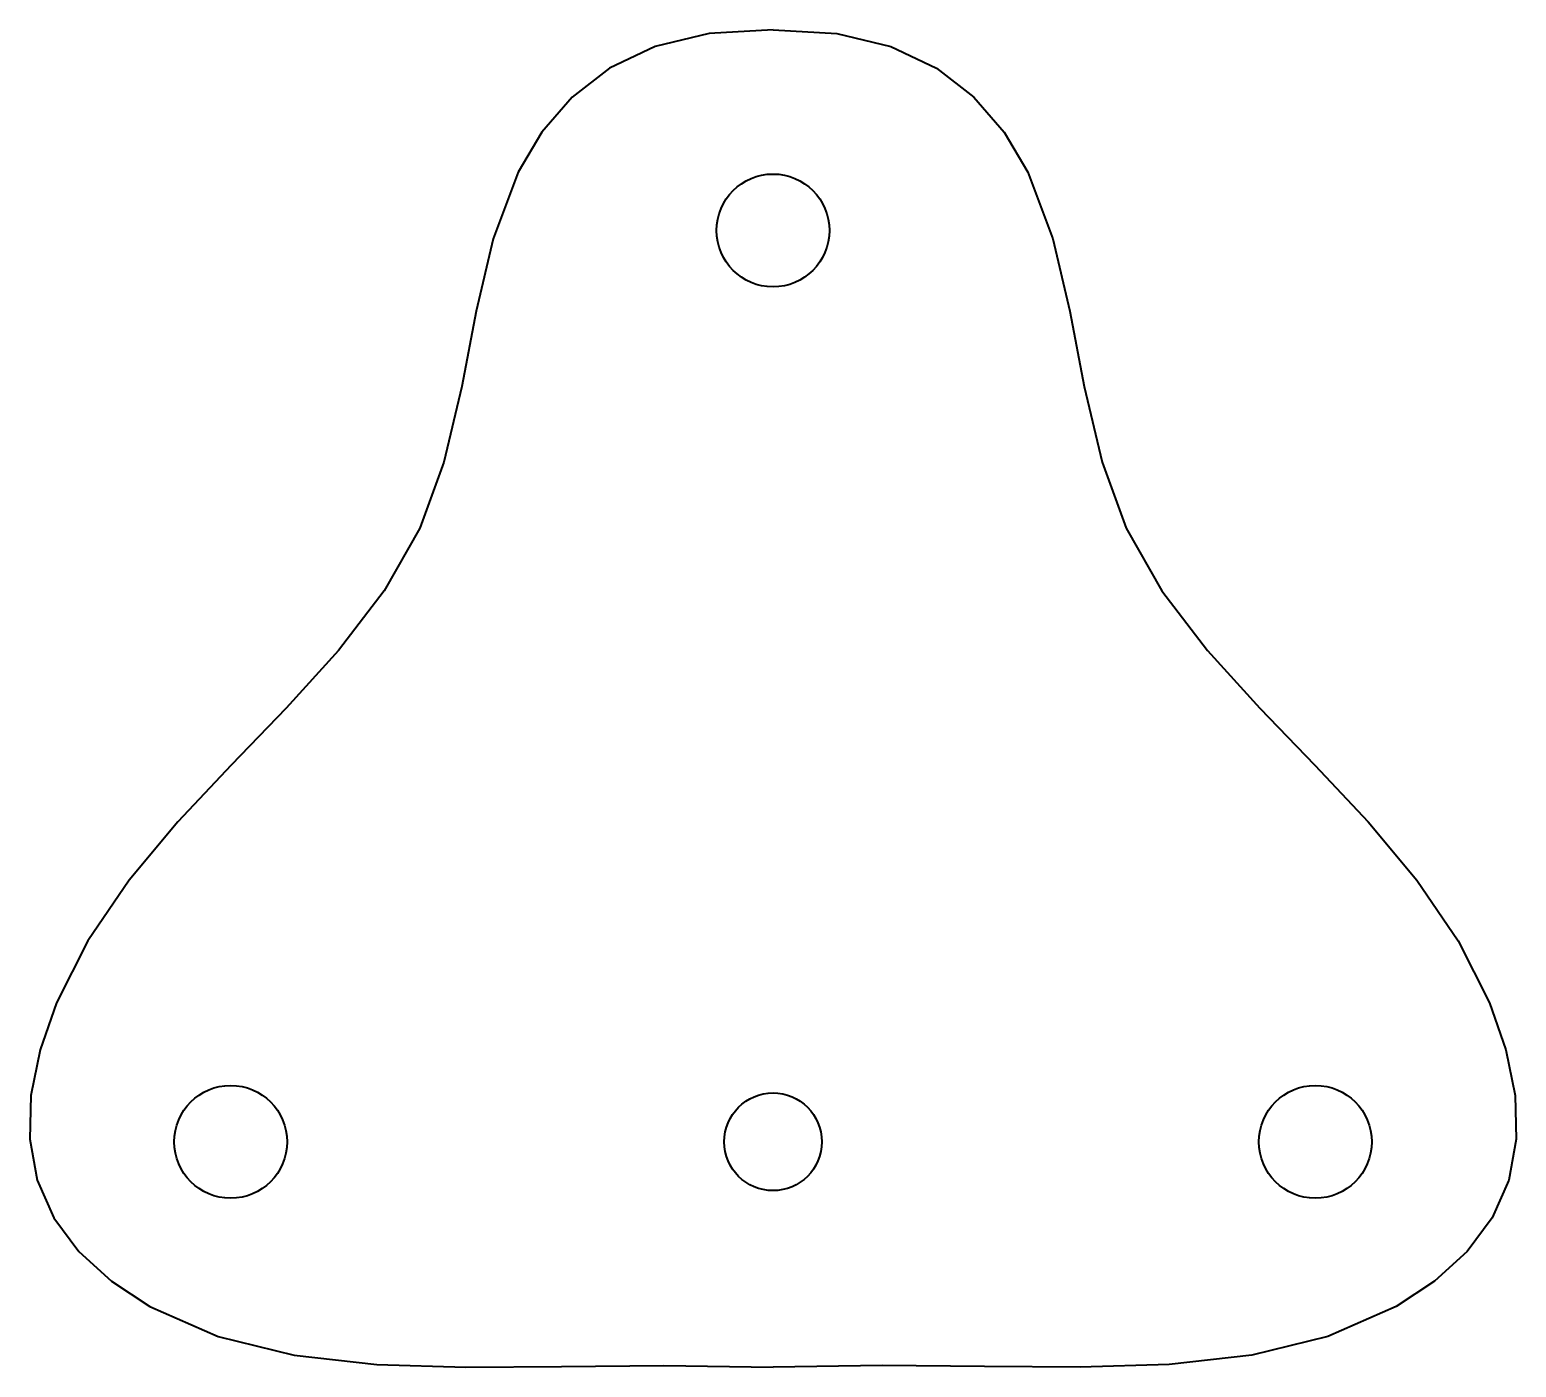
# Model space of a CAD drawing. Header units: inches. Extents: x -21.8 to 46.7, y -48 to 13.7.
import ezdxf

# ---------------------------------------------------------------- set-up
doc = ezdxf.new("R2010")
doc.units = ezdxf.units.IN
doc.header["$MEASUREMENT"] = 0
doc.layers.add('Visible', color=7, linetype='Continuous', lineweight=40)

msp = doc.modelspace()

# ---------------------------------------------------------------- linework, layer by layer
at = {"layer": 'Visible'}
for points in [[(12.463, 13.678, 0), (9.527, 13.51, 0), (7.028, 12.902, 0), (4.932, 11.905, 0), (3.205, 10.574, 0), (1.812, 8.961, 0), (0.719, 7.119, 0), (-0.439, 4.039, 0), (-1.213, 0.706, 0), (-1.877, -2.763, 0), (-2.71, -6.249, 0), (-3.825, -9.291, 0), (-5.466, -12.178, 0), (-7.574, -14.926, 0), (-9.98, -17.587, 0), (-12.515, -20.218, 0), (-14.966, -22.826, 0), (-17.218, -25.51, 0), (-19.119, -28.309, 0), (-20.571, -31.17, 0), (-21.326, -33.327, 0), (-21.747, -35.432, 0), (-21.8, -37.449, 0), (-21.454, -39.339, 0), (-20.686, -41.069, 0), (-19.53, -42.623, 0), (-18.038, -43.99, 0), (-16.26, -45.16, 0), (-13.12, -46.541, 0), (-9.611, -47.411, 0), (-5.807, -47.837, 0), (-1.703, -47.962, 0), (2.706, -47.927, 0), (7.426, -47.877, 0), (12.463, -47.954, 0)], [(12.463, 13.678, 0), (15.399, 13.51, 0), (17.898, 12.902, 0), (19.993, 11.905, 0), (21.721, 10.574, 0), (23.113, 8.961, 0), (24.207, 7.119, 0), (25.365, 4.039, 0), (26.139, 0.706, 0), (26.803, -2.763, 0), (27.635, -6.249, 0), (28.75, -9.291, 0), (30.392, -12.178, 0), (32.5, -14.926, 0), (34.906, -17.587, 0), (37.441, -20.218, 0), (39.892, -22.826, 0), (42.144, -25.51, 0), (44.044, -28.309, 0), (45.496, -31.17, 0), (46.251, -33.327, 0), (46.672, -35.432, 0), (46.726, -37.449, 0), (46.38, -39.339, 0), (45.611, -41.069, 0), (44.455, -42.623, 0), (42.963, -43.99, 0), (41.186, -45.16, 0), (38.045, -46.541, 0), (34.537, -47.411, 0), (30.732, -47.837, 0), (26.629, -47.962, 0), (22.22, -47.927, 0), (17.5, -47.877, 0), (12.463, -47.954, 0)]]:
    msp.add_polyline3d(points, dxfattribs=at)
for centre, radius in [((12.463, 4.428), 2.6), ((-12.537, -37.572), 2.6), ((12.463, -37.572), 2.25), ((37.463, -37.572), 2.6)]:
    msp.add_circle(centre, radius, dxfattribs=at)

doc.saveas('drawing.dxf')
